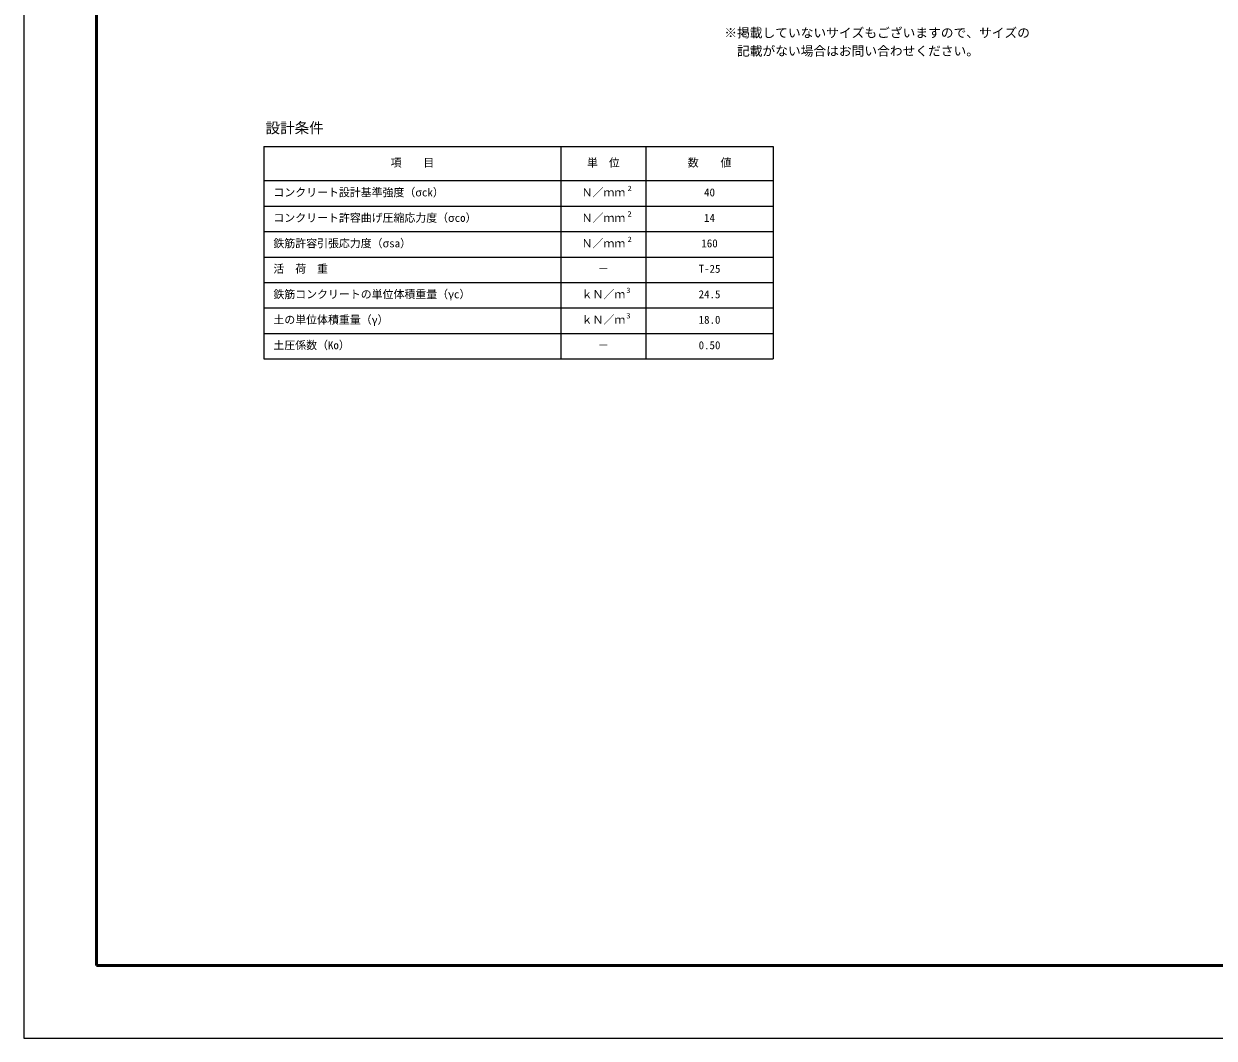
# Model space of a CAD drawing. Units: millimetres, scale not verified. Extents: x -16800 to 16800, y -5940 to 5940.
# Drawn here: x -16800 to -10257, y -5940 to -364 of the extents above; entities that cross this region are included whole.
import ezdxf
from ezdxf.enums import TextEntityAlignment as Align

# ---------------------------------------------------------------- set-up
doc = ezdxf.new("R2010")
doc.units = ezdxf.units.MM
doc.header["$LTSCALE"] = 20
for name, color, linetype, lineweight in [('0-1_Defpoints', 5, 'Continuous', 25), ('0-3_HYO', 3, 'Continuous', 25), ('0-7_TXT', 7, 'Continuous', 25), ('0-8_WAKU', 3, 'Continuous', 25)]:
    doc.layers.add(name, color=color, linetype=linetype, lineweight=lineweight)
doc.styles.add('ＭＳ ゴシック', font='')
doc.styles.get('ＭＳ ゴシック').set_extended_font_data('MS Gothic')

msp = doc.modelspace()

# ---------------------------------------------------------------- linework, layer by layer
at = {"layer": '0-1_Defpoints'}
msp.add_lwpolyline([(-16800, -5940), (0, -5940), (0, 5940), (-16800, 5940)], close=True, dxfattribs=at)
at = {"layer": '0-3_HYO'}
for p, q in [((-15480.58, -1039.6), (-12680.58, -1039.6)), ((-15480.58, -1039.6), (-15480.58, -2206.26)), ((-13847.25, -1039.6), (-13847.25, -2206.26)), ((-13380.58, -1039.6), (-13380.58, -2206.26)), ((-12680.58, -1039.6), (-12680.58, -2206.26)), ((-15480.58, -1226.26), (-12680.58, -1226.26)), ((-15480.58, -1366.26), (-12680.58, -1366.26)), ((-15480.58, -1506.26), (-12680.58, -1506.26)), ((-15480.58, -1646.26), (-12680.58, -1646.26)), ((-15480.58, -1786.26), (-12680.58, -1786.26)), ((-15480.58, -1926.26), (-12680.58, -1926.26)), ((-15480.58, -2066.26), (-12680.58, -2066.26)), ((-15480.58, -2206.26), (-12680.58, -2206.26))]:
    msp.add_line(p, q, dxfattribs=at)
at = {"layer": '0-8_WAKU', "lineweight": 50}
msp.add_lwpolyline([(-16400, -5540), (-400, -5540), (-400, 5540), (-16400, 5540)], close=True, dxfattribs=at)

# ---------------------------------------------------------------- texts
at = {"layer": '0-7_TXT', "style": 'ＭＳ ゴシック'}
for s, height, p in [('※掲載していないサイズもございますので、サイズの', 51.32, (-12949.58, -454.75)), ('\u3000記載がない場合はお問い合わせください。', 51.32, (-12949.58, -554.75)), ('設計条件', 58.65, (-15471.25, -983.6)), ('項\u3000\u3000目', 43.99, (-14783.91, -1162.93)), ('単\u3000位', 43.99, (-13703.91, -1162.93)), ('数\u3000\u3000値', 43.99, (-13150.58, -1162.93)), ('コンクリート設計基準強度（σck）', 43.99, (-15427.98, -1326.26)), ('Ｎ／ｍｍ', 43.99, (-13733.91, -1326.26)), ('2', 29.33, (-13481.7, -1292.48)), ('40', 43.99, (-13060.58, -1326.26)), ('コンクリート許容曲げ圧縮応力度（σco）', 43.99, (-15427.98, -1466.26)), ('Ｎ／ｍｍ', 43.99, (-13733.91, -1466.26)), ('2', 29.33, (-13481.7, -1432.48)), ('14', 43.99, (-13060.58, -1466.26)), ('鉄筋許容引張応力度（σsa）', 43.99, (-15427.98, -1606.26)), ('Ｎ／ｍｍ', 43.99, (-13733.91, -1606.26)), ('2', 29.33, (-13481.7, -1572.48)), ('160', 43.99, (-13075.58, -1606.26)), ('活\u3000荷\u3000重', 43.99, (-15427.98, -1746.26)), ('T-25', 43.99, (-13090.58, -1746.26)), ('－', 43.99, (-13643.91, -1746.26)), ('鉄筋コンクリートの単位体積重量（γc）', 43.99, (-15427.98, -1886.26)), ('ｋＮ／ｍ', 43.99, (-13733.91, -1886.26)), ('3', 29.33, (-13488.11, -1852.48)), ('24.5', 43.99, (-13090.58, -1886.26)), ('土の単位体積重量（γ）', 43.99, (-15427.98, -2026.26)), ('ｋＮ／ｍ', 43.99, (-13733.91, -2026.26)), ('3', 29.33, (-13488.11, -1992.48)), ('18.0', 43.99, (-13090.58, -2026.26)), ('土圧係数（Ko）', 43.99, (-15427.98, -2166.26)), ('－', 43.99, (-13643.91, -2166.26)), ('0.50', 43.99, (-13090.58, -2166.26))]:
    msp.add_text(s, height=height, dxfattribs=at).set_placement(p, align=Align.BOTTOM_LEFT)

doc.saveas('drawing.dxf')
